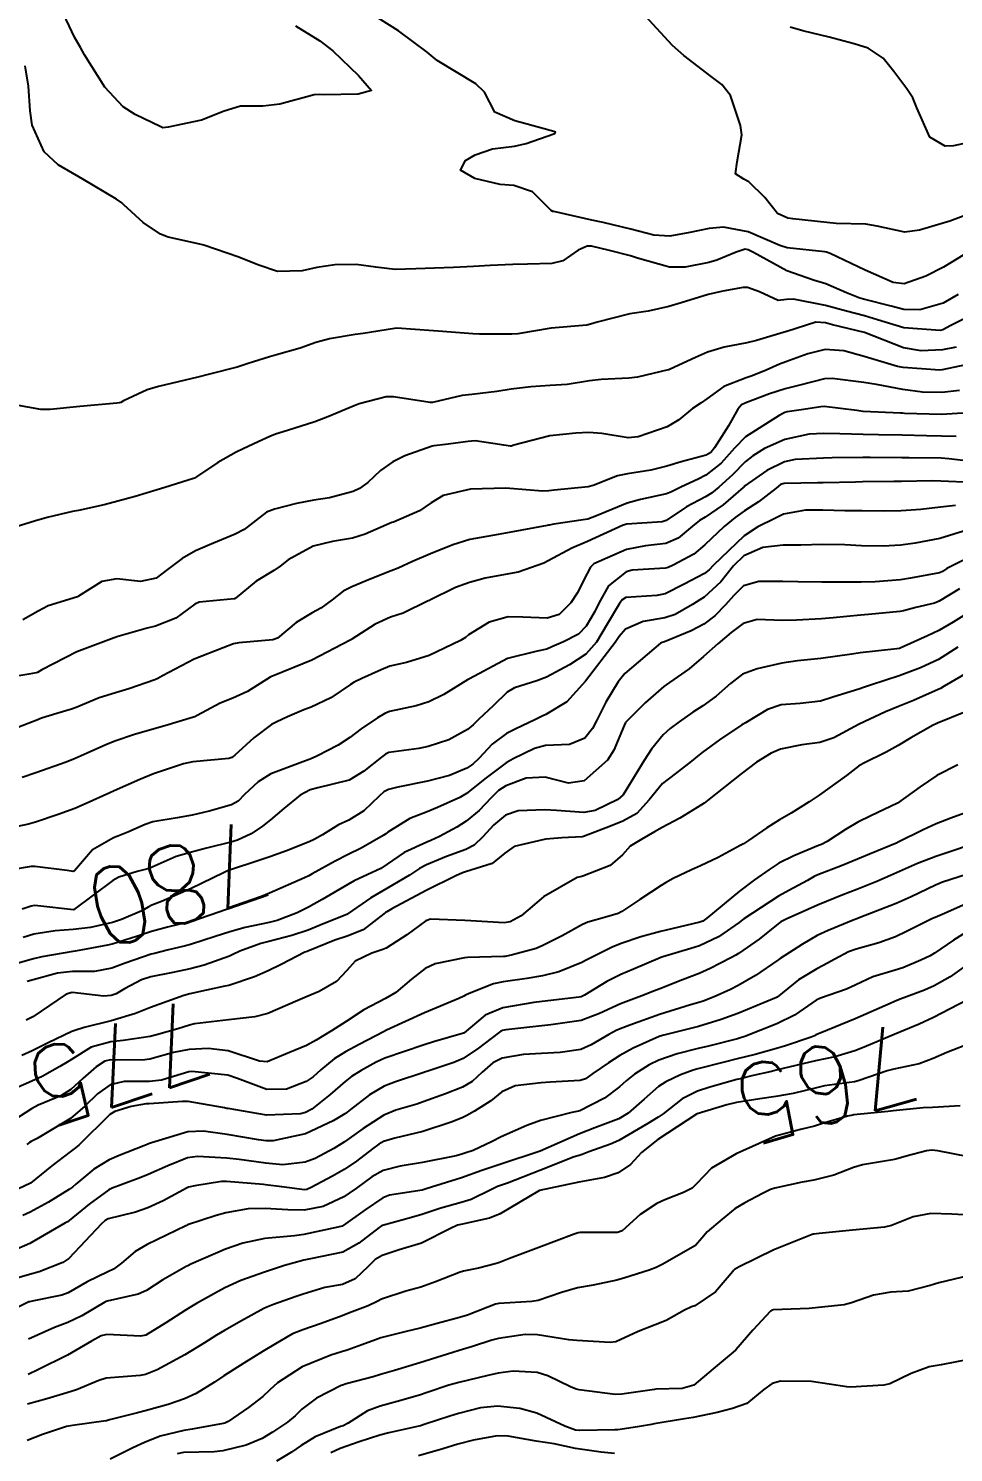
# Model space of a CAD drawing. Header units: metres. Extents: x 318500 to 325275, y 7408834 to 7428799.
# Drawn here: x 322029.2 to 322076.5, y 7422894.6 to 7422967.3 of the extents above; entities that cross this region are included whole.
import ezdxf
from ezdxf.enums import TextEntityAlignment as Align

# ---------------------------------------------------------------- set-up
doc = ezdxf.new("R2010")
doc.units = ezdxf.units.M
doc.header["$MEASUREMENT"] = 0
for name, color, linetype in [('Cotas', 45, 'Continuous'), ('Curvas de Nivel 1m', 11, 'Continuous'), ('Curvas de Nivel 5m', 15, 'Continuous'), ('Vias Primárias', 230, 'Continuous')]:
    doc.layers.add(name, color=color, linetype=linetype)
doc.styles.add('Style-STANDARD', font='STANDARD.shx')

msp = doc.modelspace()

# ---------------------------------------------------------------- linework, layer by layer
at = {"layer": 'Curvas de Nivel 1m', "flags": 128}
for points, elevation in [([(322042.889, 7422967.409), (322044.128, 7422966.642), (322044.797, 7422966.133), (322046.101, 7422964.883), (322046.759, 7422964.11), (322046.088, 7422963.927), (322044.334, 7422963.891), (322044.088, 7422963.913), (322043.829, 7422963.885), (322042.082, 7422963.414), (322041.217, 7422963.319), (322040.081, 7422963.307), (322039.235, 7422963.052), (322038.074, 7422962.606), (322036.38, 7422962.245), (322036.106, 7422962.213), (322036.07, 7422962.219), (322036.011, 7422962.251), (322034.693, 7422962.887), (322034.08, 7422963.279), (322033.15, 7422964.289), (322032.114, 7422965.927), (322031.903, 7422966.303), (322031.597, 7422966.839), (322030.893, 7422968.319)], 791), ([(322076.981, 7422955.705), (322076.361, 7422955.338), (322075.981, 7422955.105), (322075.071, 7422954.631), (322073.968, 7422954.243), (322073.41, 7422954.307), (322071.978, 7422954.949), (322070.179, 7422955.797), (322069.991, 7422955.868), (322069.907, 7422955.885), (322067.994, 7422956.08), (322067.614, 7422956.207), (322066.006, 7422956.9), (322064.736, 7422957.142), (322064.008, 7422957.074), (322063.022, 7422956.872), (322062.002, 7422956.678), (322061.184, 7422956.731), (322060.007, 7422957.044), (322058.593, 7422957.369), (322058.013, 7422957.493), (322056.068, 7422957.931), (322056.019, 7422957.942), (322055.933, 7422957.981), (322054.982, 7422958.949), (322054.033, 7422959.266), (322053.335, 7422959.323), (322052.036, 7422959.621), (322051.304, 7422960.047), (322051.559, 7422960.533), (322052.052, 7422960.822), (322052.948, 7422961.135), (322054.059, 7422961.275), (322054.662, 7422961.4), (322056.069, 7422961.894), (322056.13, 7422961.919), (322056.167, 7422961.979), (322056.07, 7422962.024), (322054.518, 7422962.447), (322054.075, 7422962.557), (322053.067, 7422963.013), (322052.537, 7422964.033), (322052.096, 7422964.46), (322051.103, 7422965.052), (322050.114, 7422965.645), (322049.601, 7422966.068), (322048.136, 7422967.163), (322046.623, 7422968.113)], 791), ([(322076.987, 7422957.705), (322076.29, 7422957.442), (322076.015, 7422957.355), (322074.751, 7422956.99), (322074.007, 7422956.887), (322072.589, 7422957.183), (322072.013, 7422957.291), (322070.486, 7422957.32), (322070.014, 7422957.368), (322068.276, 7422957.558), (322068.017, 7422957.596), (322067.499, 7422957.828), (322066.851, 7422958.66), (322066.036, 7422959.455), (322065.775, 7422959.591), (322065.349, 7422959.86), (322065.433, 7422960.475), (322065.679, 7422961.856), (322065.612, 7422962.322), (322065.099, 7422963.865), (322064.658, 7422964.425), (322064.109, 7422964.824), (322062.716, 7422965.894), (322062.128, 7422966.408), (322060.733, 7422967.921)], 792), ([(322078.069, 7422961.623), (322076.481, 7422961.296), (322076.063, 7422961.265), (322075.276, 7422961.728), (322074.606, 7422963.221), (322074.406, 7422963.737), (322074.105, 7422964.203), (322073.437, 7422965.074), (322072.901, 7422965.758), (322072.128, 7422966.28), (322071.42, 7422966.492), (322070.135, 7422966.83), (322068.794, 7422967.159), (322068.143, 7422967.35)], 793), ([(322077.952, 7422952.927), (322076.343, 7422952.113), (322075.942, 7422951.891), (322075.805, 7422951.858), (322073.943, 7422951.995), (322072.598, 7422952.411), (322071.948, 7422952.614), (322071.02, 7422952.853), (322069.953, 7422953.148), (322068.311, 7422953.462), (322067.956, 7422953.442), (322067.531, 7422953.402), (322066.572, 7422953.841), (322065.963, 7422954.066), (322065.751, 7422954.065), (322064.704, 7422953.869), (322063.958, 7422953.697), (322062.572, 7422953.276), (322061.952, 7422953.088), (322060.893, 7422952.859), (322059.948, 7422952.714), (322058.282, 7422952.293), (322057.942, 7422952.186), (322057.759, 7422952.145), (322055.94, 7422951.98), (322054.242, 7422951.699), (322053.935, 7422951.676), (322052.284, 7422951.686), (322051.935, 7422951.69), (322050.17, 7422951.825), (322049.937, 7422951.847), (322048.05, 7422951.977), (322047.938, 7422951.97), (322046.33, 7422951.718), (322045.933, 7422951.66), (322044.618, 7422951.444), (322043.927, 7422951.252), (322043.113, 7422950.961), (322041.917, 7422950.624), (322041.56, 7422950.529), (322040.47, 7422950.184), (322040.055, 7422950.041), (322039.907, 7422949.997), (322038.483, 7422949.63), (322037.899, 7422949.491), (322036.883, 7422949.248), (322035.891, 7422949.01), (322035.302, 7422948.842), (322034.106, 7422948.268), (322033.955, 7422948.194), (322033.879, 7422948.17), (322033.756, 7422948.15), (322031.875, 7422947.986), (322030.354, 7422947.841), (322029.873, 7422947.84), (322028.067, 7422948.158)], 789), ([(322076.621, 7422951.018), (322075.927, 7422950.879), (322074.831, 7422950.827), (322073.929, 7422950.98), (322071.94, 7422951.77), (322070.31, 7422952.161), (322069.945, 7422952.257), (322069.463, 7422952.286), (322067.976, 7422951.82), (322067.952, 7422951.808), (322066.421, 7422951.354), (322065.931, 7422951.229), (322064.775, 7422951.02), (322063.923, 7422950.753), (322063.317, 7422950.488), (322062.02, 7422949.899), (322061.944, 7422949.865), (322061.909, 7422949.855), (322060.34, 7422949.486), (322059.902, 7422949.426), (322058.494, 7422949.358), (322057.9, 7422949.297), (322056.752, 7422949.117), (322055.896, 7422949.053), (322054.895, 7422948.995), (322053.893, 7422948.873), (322053.161, 7422948.75), (322051.888, 7422948.598), (322051.387, 7422948.546), (322049.882, 7422948.198), (322049.753, 7422948.191), (322047.886, 7422948.487), (322047.507, 7422948.474), (322046.141, 7422948.116), (322045.879, 7422948.027), (322044.541, 7422947.465), (322043.871, 7422947.21), (322042.466, 7422946.761), (322041.864, 7422946.57), (322041.578, 7422946.458), (322040.975, 7422946.179), (322040.217, 7422945.824), (322039.852, 7422945.663), (322038.919, 7422945.128), (322037.833, 7422944.397), (322037.718, 7422944.335), (322037.402, 7422944.226), (322036.212, 7422943.856), (322035.822, 7422943.73), (322034.692, 7422943.387), (322033.813, 7422943.153), (322033.119, 7422942.972), (322031.806, 7422942.685), (322031.488, 7422942.621), (322030.196, 7422942.324), (322029.799, 7422942.208), (322029.612, 7422942.145), (322027.792, 7422941.584)], 788), ([(322077.431, 7422950.184), (322075.912, 7422949.851), (322075.792, 7422949.841), (322073.913, 7422949.973), (322073.629, 7422950.029), (322071.922, 7422950.541), (322070.885, 7422950.826), (322069.926, 7422950.9), (322069.054, 7422950.678), (322067.917, 7422950.265), (322067.599, 7422950.14), (322066.919, 7422949.835), (322066.205, 7422949.546), (322065.904, 7422949.451), (322064.764, 7422949), (322063.887, 7422948.373), (322063.601, 7422948.166), (322063.159, 7422947.887), (322062.464, 7422947.304), (322061.871, 7422946.955), (322060.375, 7422946.432), (322059.865, 7422946.392), (322058.532, 7422946.615), (322057.867, 7422946.654), (322057.202, 7422946.632), (322055.865, 7422946.49), (322054.036, 7422946.007), (322053.899, 7422945.97), (322053.859, 7422945.967), (322053.525, 7422946.015), (322052.052, 7422946.228), (322051.862, 7422946.218), (322051.706, 7422946.197), (322050.541, 7422946.053), (322049.943, 7422945.975), (322049.858, 7422945.959), (322048.458, 7422945.473), (322047.846, 7422945.159), (322047.225, 7422944.714), (322046.568, 7422944.109), (322046.146, 7422943.794), (322045.823, 7422943.65), (322044.618, 7422943.328), (322043.816, 7422943.201), (322042.926, 7422943.04), (322041.809, 7422942.753), (322041.393, 7422942.587), (322040.879, 7422942.179), (322040.266, 7422941.714), (322039.793, 7422941.469), (322038.499, 7422940.922), (322037.784, 7422940.618), (322037.103, 7422940.23), (322036.343, 7422939.67), (322035.765, 7422939.225), (322034.971, 7422939.048), (322033.764, 7422939.185), (322032.988, 7422939.055), (322031.801, 7422938.299), (322031.77, 7422938.28), (322031.75, 7422938.275), (322030.245, 7422937.82), (322029.738, 7422937.547), (322028.965, 7422937.104)], 787), ([(322076.793, 7422948.81), (322075.895, 7422948.7), (322074.904, 7422948.72), (322073.897, 7422948.847), (322072.559, 7422949.101), (322071.902, 7422949.204), (322070.284, 7422949.414), (322069.904, 7422949.394), (322068.632, 7422949.08), (322067.896, 7422948.888), (322067.092, 7422948.632), (322065.885, 7422948.174), (322065.667, 7422948.069), (322065.472, 7422947.856), (322065.002, 7422946.994), (322064.281, 7422945.874), (322064.087, 7422945.646), (322063.854, 7422945.507), (322062.579, 7422945.163), (322061.846, 7422944.941), (322061.021, 7422944.733), (322059.839, 7422944.552), (322059.321, 7422944.455), (322058.076, 7422943.956), (322057.829, 7422943.893), (322056.09, 7422943.713), (322055.826, 7422943.68), (322055.5, 7422943.66), (322053.827, 7422943.8), (322053.628, 7422943.814), (322051.826, 7422943.771), (322050.422, 7422943.453), (322049.815, 7422943.071), (322049.223, 7422942.654), (322047.882, 7422942.089), (322047.8, 7422942.059), (322046.432, 7422941.465), (322045.792, 7422941.265), (322044.768, 7422941.103), (322043.787, 7422940.855), (322042.513, 7422940.159), (322042.104, 7422939.836), (322041.772, 7422939.612), (322040.872, 7422939.07), (322039.794, 7422938.19), (322039.768, 7422938.172), (322039.75, 7422938.168), (322037.968, 7422937.995), (322037.745, 7422937.892), (322036.778, 7422937.191), (322035.728, 7422936.769), (322035.306, 7422936.675), (322033.877, 7422936.268), (322033.763, 7422936.226), (322033.719, 7422936.212), (322033.629, 7422936.181), (322031.712, 7422935.466), (322029.92, 7422934.544), (322029.701, 7422934.416), (322029.636, 7422934.395), (322029.271, 7422934.334), (322027.941, 7422934.103)], 786), ([(322076.615, 7422946.456), (322075.868, 7422946.479), (322075.109, 7422946.486), (322073.868, 7422946.515), (322072.652, 7422946.542), (322071.868, 7422946.557), (322070.675, 7422946.595), (322069.868, 7422946.611), (322069.106, 7422946.569), (322067.865, 7422946.31), (322066.83, 7422945.835), (322066.229, 7422945.47), (322065.85, 7422945.157), (322065.194, 7422944.505), (322064.505, 7422943.87), (322064.133, 7422943.568), (322063.822, 7422943.372), (322062.846, 7422942.859), (322061.804, 7422942.174), (322061.602, 7422942.104), (322059.801, 7422941.989), (322059.611, 7422941.933), (322057.791, 7422941.095), (322056.993, 7422940.762), (322055.781, 7422940.109), (322055.562, 7422939.983), (322054.251, 7422939.524), (322053.772, 7422939.455), (322052.567, 7422939.229), (322051.765, 7422939.01), (322051.06, 7422938.748), (322049.751, 7422938.107), (322049.717, 7422938.094), (322049.653, 7422938.061), (322048.373, 7422937.448), (322047.737, 7422937.235), (322046.946, 7422936.883), (322045.763, 7422936.11), (322045.734, 7422936.095), (322045.666, 7422936.058), (322043.709, 7422935.047), (322041.797, 7422934.264), (322041.701, 7422934.231), (322041.657, 7422934.214), (322041.583, 7422934.171), (322040.427, 7422933.445), (322039.684, 7422933.096), (322039.036, 7422932.843), (322037.867, 7422932.217), (322037.74, 7422932.148), (322037.669, 7422932.125), (322036.217, 7422931.686), (322035.659, 7422931.529), (322034.667, 7422931.248), (322033.65, 7422930.904), (322033.201, 7422930.722), (322032.24, 7422930.291), (322031.637, 7422930.028), (322031.17, 7422929.841), (322029.63, 7422929.29), (322028.916, 7422929.048)], 784), ([(322077.852, 7422945.13), (322076.245, 7422945.324), (322075.855, 7422945.356), (322074.224, 7422945.367), (322073.854, 7422945.369), (322072.236, 7422945.382), (322071.854, 7422945.384), (322070.282, 7422945.366), (322069.853, 7422945.352), (322068.392, 7422945.275), (322067.85, 7422945.164), (322066.957, 7422944.72), (322065.831, 7422943.93), (322065.788, 7422943.893), (322065.745, 7422943.851), (322064.717, 7422942.966), (322063.807, 7422942.342), (322063.521, 7422942.167), (322063.153, 7422941.886), (322062.416, 7422941.272), (322061.791, 7422940.999), (322060.753, 7422940.878), (322059.788, 7422940.695), (322058.119, 7422939.955), (322057.945, 7422939.79), (322057.773, 7422939.47), (322057.259, 7422938.464), (322056.949, 7422937.968), (322056.339, 7422937.376), (322055.738, 7422937.177), (322054.497, 7422937.24), (322053.739, 7422937.252), (322052.77, 7422936.989), (322051.724, 7422936.337), (322051.56, 7422936.205), (322051.307, 7422936.044), (322049.712, 7422935.272), (322048.559, 7422934.928), (322047.706, 7422934.731), (322047.253, 7422934.546), (322046.274, 7422934.104), (322045.886, 7422933.919), (322045.695, 7422933.801), (322044.684, 7422933.126), (322043.678, 7422932.651), (322043.313, 7422932.508), (322042.475, 7422932.158), (322041.931, 7422931.901), (322041.664, 7422931.75), (322040.754, 7422931.078), (322039.782, 7422930.189), (322039.706, 7422930.123), (322039.639, 7422930.08), (322039.474, 7422930.028), (322037.636, 7422929.85), (322037.156, 7422929.748), (322035.63, 7422929.234), (322034.928, 7422928.956), (322033.621, 7422928.371), (322033.408, 7422928.273), (322032.184, 7422927.719), (322031.608, 7422927.472), (322030.757, 7422927.159), (322029.597, 7422926.773), (322029.252, 7422926.677), (322027.7, 7422926.349)], 783), ([(322077.417, 7422944.116), (322075.837, 7422944.183), (322075.375, 7422944.187), (322073.836, 7422944.159), (322073.43, 7422944.152), (322071.835, 7422944.134), (322071.484, 7422944.127), (322069.834, 7422944.095), (322069.546, 7422944.092), (322067.834, 7422944.058), (322067.655, 7422944), (322067.428, 7422943.826), (322066.531, 7422943.128), (322065.812, 7422942.654), (322065.34, 7422942.324), (322064.78, 7422941.865), (322063.79, 7422940.92), (322063.218, 7422940.453), (322062.166, 7422939.896), (322061.906, 7422939.771), (322061.778, 7422939.734), (322060.07, 7422939.631), (322059.774, 7422939.557), (322058.869, 7422938.838), (322058.369, 7422937.951), (322058.171, 7422937.526), (322057.732, 7422936.781), (322057.33, 7422936.36), (322056.566, 7422935.972), (322055.98, 7422935.715), (322055.716, 7422935.606), (322055.222, 7422935.494), (322053.711, 7422935.129), (322051.76, 7422934.089), (322051.7, 7422934.053), (322051.664, 7422934.031), (322050.452, 7422933.285), (322049.683, 7422932.907), (322049.038, 7422932.712), (322047.675, 7422932.422), (322047.438, 7422932.328), (322047.07, 7422932.096), (322046.237, 7422931.529), (322045.655, 7422931.098), (322045.057, 7422930.711), (322043.98, 7422930.135), (322043.638, 7422929.986), (322043.391, 7422929.897), (322041.631, 7422929.233), (322040.968, 7422928.835), (322040.284, 7422928.183), (322039.951, 7422927.851), (322039.612, 7422927.659), (322038.481, 7422927.333), (322037.604, 7422927.131), (322036.833, 7422927.001), (322035.598, 7422926.785), (322035.198, 7422926.652), (322034.322, 7422926.263), (322033.803, 7422926.052), (322033.586, 7422925.973), (322032.508, 7422925.354), (322031.596, 7422924.299), (322031.56, 7422924.269), (322031.524, 7422924.265), (322031.221, 7422924.305), (322029.563, 7422924.519), (322029.38, 7422924.515), (322028.372, 7422924.342)], 782), ([(322076.585, 7422942.942), (322075.817, 7422942.841), (322074.818, 7422942.727), (322073.814, 7422942.665), (322072.924, 7422942.643), (322071.813, 7422942.655), (322070.928, 7422942.668), (322069.813, 7422942.698), (322068.925, 7422942.697), (322067.81, 7422942.496), (322067.355, 7422942.279), (322066.493, 7422941.84), (322065.795, 7422941.391), (322064.21, 7422939.874), (322064.007, 7422939.646), (322063.774, 7422939.462), (322062.738, 7422938.917), (322061.758, 7422938.434), (322061.33, 7422938.333), (322059.755, 7422938.236), (322059.564, 7422938.122), (322059.433, 7422937.935), (322058.804, 7422936.873), (322058.252, 7422935.952), (322057.714, 7422935.346), (322056.873, 7422934.803), (322055.702, 7422934.182), (322055.207, 7422933.987), (322054.063, 7422933.636), (322053.691, 7422933.405), (322052.982, 7422932.716), (322052.253, 7422932.024), (322051.949, 7422931.744), (322051.662, 7422931.501), (322050.715, 7422930.983), (322049.649, 7422930.629), (322049.18, 7422930.534), (322047.643, 7422930.323), (322047.484, 7422930.25), (322047.281, 7422930.094), (322046.365, 7422929.37), (322045.628, 7422928.925), (322044.024, 7422928.534), (322043.623, 7422928.418), (322043.124, 7422928.147), (322042.291, 7422927.478), (322041.601, 7422926.895), (322041.204, 7422926.566), (322040.624, 7422926.18), (322039.92, 7422925.851), (322039.583, 7422925.747), (322038.339, 7422925.448), (322037.575, 7422925.25), (322036.787, 7422925.017), (322035.563, 7422924.47), (322035.407, 7422924.407), (322034.793, 7422924.258), (322033.856, 7422923.968), (322033.555, 7422923.806), (322031.54, 7422922.3), (322029.722, 7422922.507), (322029.542, 7422922.517), (322029.383, 7422922.49), (322028.928, 7422922.336)], 781), ([(322077.788, 7422940.538), (322076.144, 7422939.715), (322075.927, 7422939.568), (322075.777, 7422939.504), (322074.289, 7422939.219), (322073.771, 7422939.145), (322072.485, 7422939.044), (322071.769, 7422939.026), (322070.537, 7422939.02), (322069.768, 7422939.018), (322068.538, 7422939.042), (322067.768, 7422939.05), (322066.548, 7422939.058), (322065.765, 7422938.827), (322065.266, 7422938.348), (322064.845, 7422937.864), (322064.301, 7422937.312), (322063.735, 7422936.884), (322063.082, 7422936.534), (322061.721, 7422935.982), (322061.661, 7422935.961), (322061.529, 7422935.903), (322059.704, 7422934.364), (322059.365, 7422933.935), (322058.735, 7422932.893), (322058.26, 7422931.951), (322058.058, 7422931.56), (322057.657, 7422931.064), (322056.878, 7422930.741), (322055.651, 7422930.681), (322055.095, 7422930.542), (322053.992, 7422930.005), (322053.638, 7422929.795), (322052.611, 7422929.039), (322051.622, 7422928.242), (322051.282, 7422928.035), (322050.139, 7422927.525), (322049.609, 7422927.308), (322048.722, 7422926.955), (322047.593, 7422926.264), (322047.496, 7422926.186), (322047.358, 7422926.092), (322046.229, 7422925.454), (322045.575, 7422925.12), (322044.905, 7422924.785), (322043.731, 7422924.137), (322043.559, 7422924.042), (322043.347, 7422923.932), (322041.55, 7422923.145), (322040.856, 7422922.868), (322039.542, 7422922.388), (322039.025, 7422922.198), (322037.928, 7422921.82), (322037.532, 7422921.708), (322036.343, 7422921.423), (322035.524, 7422921.196), (322034.815, 7422920.962), (322033.514, 7422920.554), (322033.29, 7422920.497), (322032.197, 7422920.29), (322031.624, 7422920.183), (322031.508, 7422920.168), (322029.924, 7422919.904), (322029.502, 7422919.805), (322028.369, 7422919.469)], 779), ([(322076.786, 7422938.683), (322075.755, 7422938.045), (322075.52, 7422937.955), (322074.556, 7422937.732), (322073.924, 7422937.562), (322073.747, 7422937.528), (322072.14, 7422937.369), (322071.743, 7422937.334), (322070.337, 7422937.195), (322069.74, 7422937.148), (322068.464, 7422937.088), (322067.739, 7422937.072), (322066.462, 7422937.116), (322065.736, 7422936.92), (322065.13, 7422936.458), (322064.449, 7422935.869), (322063.713, 7422935.223), (322062.989, 7422934.605), (322061.974, 7422933.897), (322061.81, 7422933.787), (322061.697, 7422933.703), (322060.739, 7422932.859), (322059.795, 7422931.928), (322059.74, 7422931.857), (322059.667, 7422931.7), (322059.143, 7422930.442), (322058.822, 7422929.942), (322057.629, 7422928.88), (322056.823, 7422928.773), (322055.631, 7422929.068), (322054.656, 7422929.02), (322053.626, 7422928.625), (322053.254, 7422928.383), (322052.869, 7422928.018), (322052.256, 7422927.378), (322051.602, 7422926.817), (322051.115, 7422926.519), (322050.236, 7422926.05), (322049.797, 7422925.846), (322049.585, 7422925.76), (322048.433, 7422925.221), (322047.568, 7422924.632), (322047.243, 7422924.415), (322046.581, 7422924.1), (322045.883, 7422923.781), (322045.555, 7422923.601), (322044.252, 7422922.834), (322043.543, 7422922.439), (322042.964, 7422922.149), (322041.946, 7422921.751), (322041.532, 7422921.646), (322040.306, 7422921.405), (322039.525, 7422921.178), (322038.788, 7422920.934), (322037.515, 7422920.534), (322037.271, 7422920.466), (322036.337, 7422920.238), (322035.678, 7422920.076), (322035.507, 7422920.032), (322034.183, 7422919.579), (322033.496, 7422919.32), (322032.617, 7422919.159), (322031.493, 7422919.158), (322030.734, 7422919.068), (322029.486, 7422918.73), (322029.182, 7422918.635)], 778), ([(322077.615, 7422937.692), (322076.462, 7422936.986), (322075.733, 7422936.56), (322075.163, 7422936.291), (322073.948, 7422935.738), (322073.79, 7422935.668), (322073.719, 7422935.642), (322073.589, 7422935.612), (322071.716, 7422935.413), (322071.296, 7422935.356), (322069.713, 7422935.124), (322068.513, 7422935.011), (322067.711, 7422934.889), (322066.464, 7422934.595), (322065.705, 7422934.324), (322065.104, 7422933.859), (322064.357, 7422933.203), (322063.683, 7422932.719), (322063.18, 7422932.382), (322062.471, 7422931.892), (322062.015, 7422931.546), (322061.66, 7422931.228), (322061.06, 7422930.498), (322060.688, 7422929.914), (322059.622, 7422928.17), (322059.344, 7422927.934), (322058.189, 7422927.374), (322057.61, 7422927.26), (322056.21, 7422927.373), (322055.611, 7422927.409), (322054.253, 7422927.358), (322053.607, 7422927.14), (322052.994, 7422926.621), (322052.451, 7422926.021), (322052.012, 7422925.597), (322051.58, 7422925.386), (322050.599, 7422925.02), (322049.568, 7422924.6), (322049.213, 7422924.417), (322048.701, 7422924.073), (322047.553, 7422923.382), (322046.727, 7422922.919), (322045.58, 7422922.11), (322045.556, 7422922.094), (322045.54, 7422922.085), (322044.144, 7422921.517), (322043.527, 7422921.27), (322042.691, 7422920.984), (322041.518, 7422920.687), (322041.111, 7422920.579), (322040.045, 7422920.185), (322039.68, 7422920.015), (322039.506, 7422919.939), (322038.226, 7422919.482), (322037.496, 7422919.29), (322036.619, 7422919.107), (322035.489, 7422918.876), (322035.021, 7422918.72), (322034.153, 7422918.263), (322033.724, 7422918.021), (322033.477, 7422917.93), (322033.093, 7422917.892), (322031.478, 7422918.088), (322031.174, 7422918.002), (322029.465, 7422916.84), (322029.12, 7422916.676)], 777), ([(322076.704, 7422935.705), (322075.714, 7422935.073), (322074.795, 7422934.644), (322073.705, 7422934.244), (322072.238, 7422933.762), (322071.844, 7422933.622), (322071.697, 7422933.574), (322070.331, 7422933.15), (322069.687, 7422932.952), (322068.662, 7422932.833), (322067.684, 7422932.762), (322066.991, 7422932.52), (322065.856, 7422931.847), (322065.741, 7422931.777), (322065.668, 7422931.736), (322064.542, 7422930.982), (322063.647, 7422930.327), (322063.398, 7422930.129), (322063.113, 7422929.885), (322062.279, 7422929.248), (322061.628, 7422928.74), (322060.935, 7422927.91), (322060.318, 7422927.211), (322059.603, 7422926.822), (322058.963, 7422926.577), (322057.591, 7422926.039), (322057.517, 7422926.026), (322056.488, 7422925.967), (322055.667, 7422925.901), (322055.589, 7422925.89), (322054.05, 7422925.536), (322053.578, 7422925.184), (322052.927, 7422924.659), (322051.563, 7422924.234), (322051.407, 7422924.188), (322051.065, 7422924.037), (322049.552, 7422923.285), (322047.802, 7422922.346), (322047.541, 7422922.196), (322047.473, 7422922.158), (322047.39, 7422922.092), (322046.344, 7422921.286), (322045.523, 7422920.954), (322044.894, 7422920.745), (322043.511, 7422920.195), (322043.472, 7422920.179), (322043.361, 7422920.142), (322042.153, 7422919.507), (322041.495, 7422919.185), (322040.787, 7422918.881), (322039.484, 7422918.445), (322039.279, 7422918.397), (322038.338, 7422918.207), (322037.478, 7422918.008), (322037.179, 7422917.926), (322035.471, 7422917.318), (322034.709, 7422917.016), (322033.464, 7422916.634), (322032.093, 7422916.291), (322031.606, 7422916.15), (322031.457, 7422916.091), (322030.258, 7422915.508), (322029.442, 7422915.11), (322028.907, 7422914.866)], 776), ([(322077.016, 7422932.364), (322075.671, 7422931.82), (322075.601, 7422931.791), (322075.449, 7422931.722), (322074.313, 7422931.081), (322073.654, 7422930.691), (322073.044, 7422930.354), (322071.873, 7422929.767), (322071.639, 7422929.632), (322071.015, 7422929.16), (322069.624, 7422928.153), (322069.415, 7422928.009), (322069.108, 7422927.805), (322068.19, 7422927.236), (322067.606, 7422926.9), (322066.944, 7422926.486), (322066.022, 7422925.844), (322065.759, 7422925.676), (322065.586, 7422925.578), (322064.465, 7422924.978), (322063.57, 7422924.543), (322063.108, 7422924.343), (322062.17, 7422923.894), (322061.782, 7422923.674), (322061.556, 7422923.539), (322060.459, 7422922.826), (322059.543, 7422922.214), (322059.357, 7422922.117), (322058.775, 7422921.938), (322057.814, 7422921.669), (322057.534, 7422921.551), (322056.509, 7422920.981), (322055.517, 7422920.472), (322055.166, 7422920.335), (322053.963, 7422920.003), (322053.598, 7422919.919), (322053.509, 7422919.912), (322051.668, 7422919.868), (322051.507, 7422919.855), (322050.018, 7422919.537), (322049.499, 7422919.305), (322048.804, 7422918.757), (322047.999, 7422918.082), (322047.477, 7422917.768), (322046.376, 7422917.196), (322045.465, 7422916.603), (322044.721, 7422916.121), (322043.943, 7422915.642), (322043.449, 7422915.376), (322042.576, 7422915.02), (322041.436, 7422914.541), (322041.039, 7422914.571), (322039.444, 7422915.11), (322038.422, 7422915.228), (322037.444, 7422915.172), (322036.652, 7422915.021), (322035.436, 7422914.677), (322035.059, 7422914.63), (322033.436, 7422914.642), (322033.138, 7422914.571), (322032.706, 7422914.281), (322032.025, 7422913.687), (322031.413, 7422913.139), (322030.902, 7422912.813), (322029.739, 7422912.325), (322029.398, 7422912.153), (322028.299, 7422911.433)], 774), ([(322076.7, 7422929.704), (322075.634, 7422929.152), (322074.778, 7422928.579), (322073.62, 7422927.74), (322072.265, 7422927.106), (322071.605, 7422926.767), (322070.978, 7422926.401), (322070.041, 7422925.793), (322069.746, 7422925.64), (322069.587, 7422925.579), (322068.329, 7422925.062), (322067.573, 7422924.674), (322067.047, 7422924.349), (322066.328, 7422923.838), (322065.554, 7422923.248), (322063.885, 7422921.875), (322063.689, 7422921.726), (322063.537, 7422921.665), (322062.093, 7422921.33), (322061.529, 7422921.191), (322060.525, 7422920.915), (322059.52, 7422920.579), (322059.056, 7422920.396), (322058.138, 7422919.944), (322057.727, 7422919.728), (322057.505, 7422919.614), (322056.328, 7422919.137), (322055.494, 7422918.937), (322054.689, 7422918.795), (322053.489, 7422918.621), (322052.986, 7422918.517), (322051.743, 7422918.027), (322051.566, 7422917.942), (322051.479, 7422917.9), (322051.222, 7422917.778), (322049.47, 7422917.045), (322047.527, 7422916.155), (322047.46, 7422916.122), (322047.44, 7422916.111), (322047.406, 7422916.091), (322046.131, 7422915.422), (322045.444, 7422915.058), (322044.858, 7422914.699), (322044.168, 7422914.129), (322043.779, 7422913.781), (322043.421, 7422913.543), (322042.419, 7422913.151), (322041.414, 7422913.134), (322039.918, 7422913.689), (322039.425, 7422913.859), (322037.586, 7422914.059), (322037.427, 7422914.038), (322036.047, 7422913.615), (322035.419, 7422913.542), (322034.138, 7422913.544), (322033.417, 7422913.37), (322032.771, 7422912.918), (322032.131, 7422912.289), (322031.394, 7422911.657), (322029.697, 7422910.639), (322029.381, 7422910.476), (322029.292, 7422910.42), (322029.169, 7422910.332)], 773), ([(322077.616, 7422927.445), (322076.342, 7422926.976), (322075.604, 7422926.683), (322074.942, 7422926.385), (322073.624, 7422925.74), (322073.602, 7422925.728), (322072.193, 7422925.148), (322071.577, 7422924.883), (322070.796, 7422924.558), (322069.564, 7422924.084), (322069.368, 7422923.997), (322069.033, 7422923.805), (322068.08, 7422923.289), (322067.552, 7422922.99), (322065.784, 7422921.846), (322065.64, 7422921.747), (322065.537, 7422921.662), (322064.477, 7422920.915), (322063.519, 7422920.461), (322063.072, 7422920.321), (322061.633, 7422919.898), (322061.544, 7422919.865), (322061.509, 7422919.855), (322060.147, 7422919.273), (322059.496, 7422918.998), (322058.784, 7422918.644), (322057.646, 7422917.948), (322057.54, 7422917.889), (322057.479, 7422917.865), (322057.377, 7422917.849), (322055.476, 7422917.621), (322055.057, 7422917.567), (322053.473, 7422917.295), (322052.563, 7422916.925), (322051.492, 7422916.03), (322051.476, 7422916.014), (322051.46, 7422916.005), (322049.935, 7422915.571), (322049.45, 7422915.416), (322048.445, 7422915.075), (322047.439, 7422914.723), (322047.004, 7422914.527), (322046.24, 7422914.102), (322045.74, 7422913.792), (322045.421, 7422913.542), (322044.652, 7422912.88), (322043.72, 7422912.135), (322043.398, 7422911.952), (322043.14, 7422911.886), (322041.396, 7422911.814), (322039.436, 7422912.154), (322039.4, 7422912.165), (322039.375, 7422912.166), (322039.261, 7422912.192), (322037.404, 7422912.513), (322037.115, 7422912.514), (322035.402, 7422912.401), (322035.26, 7422912.393), (322034.495, 7422912.259), (322033.648, 7422912.017), (322033.396, 7422911.851), (322031.826, 7422910.293), (322031.578, 7422910.096), (322031.375, 7422909.951), (322030.435, 7422909.243), (322029.35, 7422908.35), (322029.319, 7422908.33), (322027.971, 7422907.714)], 772), ([(322077.551, 7422925.691), (322076.102, 7422925.192), (322075.579, 7422925.017), (322074.645, 7422924.659), (322073.567, 7422924.183), (322073.264, 7422924.045), (322072.566, 7422923.755), (322071.556, 7422923.342), (322070.831, 7422923.059), (322069.547, 7422922.542), (322069.038, 7422922.313), (322067.938, 7422921.816), (322067.673, 7422921.683), (322067.536, 7422921.585), (322066.56, 7422920.798), (322065.513, 7422920.077), (322065.371, 7422919.993), (322065.106, 7422919.854), (322064.058, 7422919.308), (322063.498, 7422919.056), (322062.649, 7422918.726), (322061.486, 7422918.272), (322061.221, 7422918.167), (322060.561, 7422917.914), (322059.476, 7422917.496), (322058.407, 7422917.005), (322057.467, 7422916.654), (322055.922, 7422916.431), (322055.464, 7422916.387), (322053.628, 7422916.174), (322053.461, 7422916.148), (322053.365, 7422916.107), (322053.229, 7422916.012), (322052.222, 7422915.249), (322051.44, 7422914.721), (322050.971, 7422914.503), (322049.589, 7422914.058), (322049.473, 7422914.016), (322049.429, 7422914.003), (322047.981, 7422913.522), (322047.418, 7422913.301), (322046.655, 7422912.854), (322045.697, 7422912.107), (322045.529, 7422911.978), (322045.398, 7422911.889), (322044.813, 7422911.538), (322043.387, 7422910.874), (322041.734, 7422910.515), (322041.383, 7422910.51), (322040.996, 7422910.562), (322039.386, 7422910.839), (322038.188, 7422911.008), (322037.388, 7422910.975), (322035.536, 7422910.402), (322035.381, 7422910.355), (322035.303, 7422910.329), (322035.137, 7422910.252), (322033.88, 7422909.757), (322033.369, 7422909.54), (322032.579, 7422909.064), (322031.665, 7422908.295), (322031.494, 7422908.152), (322031.346, 7422908.042), (322030.272, 7422907.379), (322029.328, 7422906.878), (322028.955, 7422906.704)], 771), ([(322077.551, 7422922.798), (322075.899, 7422922.07), (322075.542, 7422921.912), (322075.409, 7422921.854), (322075.139, 7422921.724), (322074.079, 7422921.188), (322073.528, 7422920.926), (322072.666, 7422920.609), (322071.518, 7422920.299), (322071.13, 7422920.162), (322070.423, 7422919.786), (322069.832, 7422919.468), (322069.502, 7422919.296), (322068.578, 7422918.725), (322067.48, 7422917.839), (322067.448, 7422917.82), (322065.472, 7422917.016), (322064.626, 7422916.7), (322063.465, 7422916.342), (322061.686, 7422915.897), (322061.504, 7422915.854), (322061.459, 7422915.841), (322060.13, 7422915.24), (322059.444, 7422914.86), (322058.875, 7422914.499), (322058.066, 7422913.944), (322057.693, 7422913.681), (322057.425, 7422913.585), (322055.894, 7422913.502), (322055.422, 7422913.474), (322054.098, 7422913.322), (322053.415, 7422913.005), (322052.862, 7422912.562), (322052.023, 7422912.024), (322051.627, 7422911.799), (322051.397, 7422911.689), (322050.826, 7422911.47), (322049.389, 7422910.988), (322047.959, 7422910.654), (322047.384, 7422910.482), (322047.134, 7422910.341), (322046.815, 7422910.096), (322045.994, 7422909.48), (322045.364, 7422909.054), (322044.764, 7422908.714), (322043.68, 7422908.135), (322043.457, 7422908.03), (322043.348, 7422908.016), (322042.176, 7422908.158), (322041.352, 7422908.271), (322041.24, 7422908.282), (322039.354, 7422908.438), (322039.111, 7422908.436), (322037.748, 7422908.214), (322037.424, 7422908.144), (322037.348, 7422908.117), (322036.119, 7422907.457), (322035.333, 7422907.087), (322034.711, 7422906.875), (322033.324, 7422906.525), (322033.155, 7422906.44), (322032.98, 7422906.275), (322031.302, 7422904.511), (322031.009, 7422904.304), (322029.787, 7422903.828), (322029.29, 7422903.686), (322028.245, 7422903.381)], 769), ([(322077.536, 7422921.408), (322076.478, 7422920.753), (322075.515, 7422920.082), (322075.29, 7422919.946), (322074.814, 7422919.727), (322073.895, 7422919.345), (322073.502, 7422919.218), (322072.371, 7422918.882), (322071.491, 7422918.471), (322071.019, 7422918.245), (322069.695, 7422917.797), (322069.479, 7422917.684), (322068.362, 7422916.92), (322067.467, 7422916.477), (322065.831, 7422915.844), (322065.555, 7422915.752), (322065.458, 7422915.725), (322063.974, 7422915.343), (322063.45, 7422915.218), (322062.377, 7422914.955), (322061.441, 7422914.634), (322060.949, 7422914.396), (322060.188, 7422913.919), (322059.768, 7422913.582), (322059.42, 7422913.27), (322058.655, 7422912.693), (322057.401, 7422912.043), (322057.33, 7422912.022), (322056.995, 7422911.956), (322055.396, 7422911.548), (322054.698, 7422911.295), (322053.387, 7422910.723), (322052.918, 7422910.482), (322051.952, 7422910.024), (322051.53, 7422909.876), (322051.377, 7422909.828), (322051.085, 7422909.744), (322049.37, 7422909.405), (322048.219, 7422909.226), (322047.364, 7422908.999), (322046.785, 7422908.669), (322045.995, 7422908.104), (322045.619, 7422907.834), (322045.343, 7422907.649), (322044.301, 7422907.16), (322043.333, 7422906.979), (322042.491, 7422906.995), (322041.333, 7422907.063), (322040.467, 7422907.045), (322039.33, 7422906.841), (322038.826, 7422906.699), (322037.374, 7422906.219), (322037.32, 7422906.199), (322037.275, 7422906.176), (322035.31, 7422905.214), (322034.695, 7422904.867), (322034, 7422904.263), (322033.596, 7422903.967), (322033.293, 7422903.832), (322032.249, 7422903.322), (322031.277, 7422902.764), (322030.945, 7422902.635), (322029.426, 7422902.328), (322029.297, 7422902.302), (322029.269, 7422902.291), (322027.956, 7422901.647)], 768), ([(322077.463, 7422919.691), (322076.316, 7422918.889), (322075.49, 7422918.417), (322075.006, 7422918.206), (322073.766, 7422917.737), (322073.562, 7422917.656), (322073.479, 7422917.623), (322073.259, 7422917.525), (322071.47, 7422916.742), (322069.67, 7422916.005), (322069.461, 7422915.914), (322069.385, 7422915.877), (322069.209, 7422915.803), (322067.902, 7422915.367), (322067.451, 7422915.23), (322066.36, 7422914.922), (322065.443, 7422914.693), (322064.769, 7422914.528), (322063.435, 7422914.195), (322063.185, 7422914.123), (322062.538, 7422913.883), (322061.79, 7422913.529), (322061.421, 7422913.281), (322060.68, 7422912.642), (322059.865, 7422911.923), (322059.397, 7422911.64), (322058.164, 7422911.171), (322057.389, 7422910.873), (322055.38, 7422909.98), (322053.37, 7422909.325), (322052.391, 7422908.993), (322051.359, 7422908.622), (322049.56, 7422908.057), (322049.395, 7422908.014), (322049.349, 7422908), (322047.686, 7422907.744), (322047.343, 7422907.612), (322046.435, 7422906.998), (322045.321, 7422906.19), (322045.27, 7422906.162), (322045.043, 7422906.114), (322043.316, 7422905.734), (322042.833, 7422905.665), (322041.314, 7422905.534), (322040.197, 7422905.295), (322039.308, 7422904.976), (322037.545, 7422904.216), (322037.382, 7422904.135), (322037.298, 7422904.092), (322036.11, 7422903.415), (322035.279, 7422902.879), (322034.85, 7422902.681), (322033.271, 7422902.338), (322033.221, 7422902.321), (322033.143, 7422902.272), (322031.974, 7422901.575), (322031.254, 7422901.244), (322030.569, 7422900.992), (322029.241, 7422900.389)], 767), ([(322077.16, 7422917.695), (322075.471, 7422916.811), (322074.725, 7422916.47), (322073.462, 7422915.942), (322073.011, 7422915.747), (322071.924, 7422915.292), (322071.45, 7422915.113), (322070.427, 7422914.804), (322069.442, 7422914.597), (322068.798, 7422914.448), (322067.434, 7422914.113), (322067.199, 7422914.058), (322066.255, 7422913.838), (322065.596, 7422913.679), (322065.427, 7422913.639), (322064.037, 7422913.248), (322063.418, 7422913.047), (322062.637, 7422912.656), (322061.655, 7422911.896), (322061.398, 7422911.712), (322060.88, 7422911.392), (322059.386, 7422910.535), (322058.97, 7422910.349), (322057.86, 7422909.945), (322057.518, 7422909.808), (322057.377, 7422909.771), (322057.115, 7422909.693), (322055.365, 7422908.994), (322053.703, 7422908.352), (322053.353, 7422908.23), (322053.19, 7422908.174), (322052.86, 7422908.015), (322051.847, 7422907.52), (322051.34, 7422907.362), (322050.304, 7422907.077), (322049.33, 7422906.749), (322048.799, 7422906.597), (322047.322, 7422906.194), (322047.254, 7422906.158), (322047.162, 7422906.092), (322046.125, 7422905.289), (322045.307, 7422904.827), (322043.654, 7422904.485), (322043.303, 7422904.424), (322042.322, 7422904.155), (322041.559, 7422903.903), (322041.295, 7422903.811), (322040.09, 7422903.38), (322039.282, 7422903.015), (322038.748, 7422902.728), (322037.827, 7422902.212), (322037.478, 7422902.005), (322037.265, 7422901.87), (322036.268, 7422901.221), (322035.245, 7422900.592), (322034.961, 7422900.536), (322033.245, 7422900.634), (322032.96, 7422900.559), (322032.47, 7422900.282), (322031.233, 7422899.582), (322029.726, 7422898.823), (322029.223, 7422898.588)], 766), ([(322076.818, 7422912.29), (322075.408, 7422912.22), (322074.931, 7422912.201), (322073.405, 7422912.046), (322073.138, 7422912.01), (322071.401, 7422911.836), (322071.342, 7422911.829), (322071.075, 7422911.773), (322069.788, 7422911.395), (322069.395, 7422911.262), (322068.675, 7422911.083), (322067.389, 7422910.75), (322065.38, 7422909.85), (322064.12, 7422909.111), (322063.357, 7422908.325), (322063.132, 7422908.094), (322062.696, 7422907.88), (322061.735, 7422907.503), (322061.341, 7422907.322), (322060.49, 7422906.755), (322059.567, 7422905.926), (322059.319, 7422905.834), (322057.428, 7422905.839), (322057.319, 7422905.824), (322057.111, 7422905.746), (322055.311, 7422905.073), (322053.812, 7422904.509), (322053.303, 7422904.304), (322053.082, 7422904.232), (322052.229, 7422904.021), (322051.469, 7422903.856), (322051.297, 7422903.806), (322050.028, 7422903.31), (322049.285, 7422903.053), (322048.513, 7422902.84), (322047.275, 7422902.435), (322047.049, 7422902.316), (322046.587, 7422902.097), (322045.638, 7422901.733), (322045.262, 7422901.587), (322044.186, 7422901.197), (322043.251, 7422900.875), (322042.735, 7422900.661), (322041.857, 7422900.161), (322041.236, 7422899.782), (322040.237, 7422899.173), (322039.223, 7422898.521), (322038.75, 7422898.197), (322037.807, 7422897.615), (322037.207, 7422897.354), (322036.372, 7422897.063), (322035.197, 7422896.726), (322034.816, 7422896.634), (322033.388, 7422896.268), (322033.233, 7422896.226), (322033.189, 7422896.216), (322031.49, 7422895.991), (322031.184, 7422895.929), (322029.963, 7422895.534), (322029.173, 7422895.226)], 764), ([(322077.244, 7422909.692), (322075.677, 7422910.01), (322075.383, 7422910.034), (322075.103, 7422910.002), (322074.06, 7422909.733), (322073.543, 7422909.573), (322073.377, 7422909.535), (322071.845, 7422909.291), (322071.371, 7422909.151), (322070.38, 7422908.765), (322069.361, 7422908.511), (322068.756, 7422908.402), (322067.354, 7422908.101), (322067.146, 7422908.03), (322066.737, 7422907.829), (322065.834, 7422907.352), (322065.338, 7422907.051), (322064.663, 7422906.523), (322063.912, 7422905.864), (322063.639, 7422905.545), (322063.313, 7422905.17), (322061.612, 7422904.204), (322061.302, 7422904.054), (322060.939, 7422903.905), (322059.702, 7422903.516), (322059.292, 7422903.4), (322058.08, 7422903.151), (322057.286, 7422903.004), (322056.468, 7422902.777), (322055.276, 7422902.372), (322054.946, 7422902.314), (322053.273, 7422902.217), (322053.104, 7422902.181), (322052.71, 7422902.016), (322051.672, 7422901.618), (322051.262, 7422901.491), (322050.119, 7422901.186), (322049.253, 7422900.96), (322048.533, 7422900.789), (322047.246, 7422900.458), (322046.972, 7422900.364), (322046.268, 7422900.1), (322045.513, 7422899.832), (322045.236, 7422899.743), (322044.691, 7422899.574), (322043.228, 7422898.974), (322041.959, 7422898.159), (322041.574, 7422897.806), (322041.209, 7422897.463), (322040.48, 7422896.898), (322039.445, 7422896.187), (322039.274, 7422896.104), (322039.188, 7422896.08), (322037.603, 7422895.794), (322037.183, 7422895.735), (322035.973, 7422895.443), (322035.173, 7422895.117), (322034.578, 7422894.847), (322033.423, 7422894.267)], 763), ([(322077.34, 7422906.723), (322076.398, 7422906.766), (322075.336, 7422906.797), (322074.43, 7422906.633), (322073.327, 7422906.194), (322072.967, 7422906.104), (322071.323, 7422905.957), (322071.153, 7422905.941), (322069.621, 7422905.787), (322069.354, 7422905.756), (322069.32, 7422905.752), (322069.26, 7422905.732), (322067.311, 7422904.944), (322065.535, 7422904.079), (322065.301, 7422903.944), (322065.254, 7422903.897), (322065.222, 7422903.851), (322064.335, 7422902.809), (322063.273, 7422902.1), (322063.109, 7422902.036), (322062.753, 7422901.878), (322061.804, 7422901.35), (322061.258, 7422901.128), (322060.384, 7422900.782), (322059.245, 7422900.261), (322058.959, 7422900.218), (322057.246, 7422900.317), (322056.846, 7422900.356), (322055.249, 7422900.612), (322054.603, 7422900.637), (322053.246, 7422900.432), (322052.914, 7422900.344), (322051.915, 7422900.023), (322051.405, 7422899.862), (322051.238, 7422899.814), (322050.918, 7422899.716), (322049.231, 7422899.189), (322047.94, 7422898.793), (322047.225, 7422898.581), (322046.847, 7422898.47), (322045.469, 7422898.108), (322045.277, 7422898.051), (322045.219, 7422898.028), (322043.954, 7422897.384), (322043.2, 7422896.823), (322042.861, 7422896.479), (322042.481, 7422896.151), (322041.706, 7422895.639), (322041.177, 7422895.326), (322040.36, 7422894.99), (322039.168, 7422894.691), (322038.721, 7422894.643), (322037.166, 7422894.616), (322036.845, 7422894.544)], 762), ([(322077.299, 7422903.642), (322075.728, 7422903.271), (322075.291, 7422903.126), (322074.165, 7422902.849), (322073.286, 7422902.79), (322072.399, 7422902.637), (322071.277, 7422902.237), (322070.904, 7422902.145), (322069.273, 7422901.966), (322069.109, 7422901.955), (322067.271, 7422901.896), (322067.215, 7422901.876), (322067.148, 7422901.822), (322066.238, 7422900.853), (322065.369, 7422899.848), (322065.239, 7422899.729), (322064.211, 7422898.88), (322063.222, 7422898.049), (322062.628, 7422897.879), (322061.282, 7422897.836), (322061.219, 7422897.83), (322059.554, 7422897.585), (322059.215, 7422897.576), (322057.363, 7422897.804), (322057.218, 7422897.833), (322056.93, 7422897.954), (322055.774, 7422898.52), (322055.227, 7422898.686), (322053.99, 7422898.761), (322053.226, 7422898.659), (322052.702, 7422898.539), (322051.222, 7422898.184), (322050.716, 7422898.038), (322049.602, 7422897.666), (322049.212, 7422897.539), (322048.077, 7422897.207), (322047.203, 7422896.975), (322046.563, 7422896.733), (322045.569, 7422896.106), (322045.319, 7422895.977), (322045.187, 7422895.929), (322043.895, 7422895.413), (322043.172, 7422894.97), (322042.685, 7422894.63), (322041.907, 7422894.159)], 761), ([(322059.169, 7422894.563), (322058.484, 7422894.623), (322057.173, 7422894.82), (322056.1, 7422895.043), (322055.178, 7422895.19), (322053.75, 7422895.433), (322053.182, 7422895.464), (322051.964, 7422895.236), (322051.175, 7422895.027), (322050.41, 7422894.803), (322049.166, 7422894.441)], 759)]:
    msp.add_lwpolyline(points, dxfattribs=dict(at, elevation=elevation))
at = {"layer": 'Curvas de Nivel 5m', "flags": 128}
for points, elevation in [([(322076.723, 7422953.709), (322075.955, 7422953.262), (322074.766, 7422952.918), (322073.952, 7422952.938), (322073.307, 7422953.103), (322071.957, 7422953.452), (322071.704, 7422953.521), (322071.022, 7422953.784), (322069.967, 7422954.251), (322069.34, 7422954.435), (322067.976, 7422954.909), (322066.27, 7422955.846), (322065.992, 7422955.984), (322065.838, 7422956.007), (322065.394, 7422955.859), (322064.397, 7422955.461), (322063.982, 7422955.342), (322062.779, 7422955.091), (322061.978, 7422955.105), (322060.353, 7422955.556), (322059.986, 7422955.668), (322058.926, 7422955.946), (322057.993, 7422956.162), (322057.785, 7422956.17), (322057.315, 7422955.967), (322056.536, 7422955.42), (322055.98, 7422955.28), (322054.724, 7422955.254), (322053.978, 7422955.228), (322052.83, 7422955.175), (322051.976, 7422955.131), (322050.952, 7422955.074), (322049.975, 7422955.043), (322049.036, 7422955.013), (322047.973, 7422954.977), (322046.984, 7422955.095), (322045.977, 7422955.241), (322044.886, 7422955.222), (322043.974, 7422955.085), (322043.22, 7422954.902), (322041.971, 7422954.883), (322040.952, 7422955.209), (322039.981, 7422955.606), (322038.197, 7422956.218), (322037.991, 7422956.274), (322036.381, 7422956.631), (322035.995, 7422956.775), (322035.111, 7422957.369), (322034.12, 7422958.278), (322034.011, 7422958.376), (322033.738, 7422958.559), (322032.029, 7422959.591), (322030.768, 7422960.319), (322030.05, 7422960.975), (322029.432, 7422962.336), (322029.335, 7422963.08), (322029.247, 7422964.338), (322029.073, 7422965.378)], 790), ([(322077.791, 7422947.691), (322075.879, 7422947.577), (322073.983, 7422947.635), (322073.879, 7422947.639), (322073.78, 7422947.643), (322071.88, 7422947.732), (322071.848, 7422947.739), (322071.541, 7422947.775), (322069.883, 7422947.981), (322069.709, 7422947.975), (322068.706, 7422947.812), (322067.988, 7422947.709), (322067.879, 7422947.672), (322067.578, 7422947.525), (322065.866, 7422946.446), (322065.307, 7422945.858), (322064.626, 7422945.09), (322063.839, 7422944.48), (322063.441, 7422944.279), (322062.592, 7422943.892), (322062.088, 7422943.635), (322061.824, 7422943.523), (322060.505, 7422943.234), (322059.817, 7422943.055), (322058.261, 7422942.407), (322057.804, 7422942.238), (322057.57, 7422942.196), (322056.069, 7422941.977), (322055.841, 7422941.939), (322055.8, 7422941.931), (322055.728, 7422941.909), (322053.795, 7422941.551), (322053.237, 7422941.461), (322051.792, 7422941.205), (322050.918, 7422940.919), (322049.784, 7422940.461), (322048.857, 7422940.074), (322048.119, 7422939.74), (322047.773, 7422939.601), (322046.687, 7422939.18), (322045.76, 7422938.789), (322045.311, 7422938.562), (322044.753, 7422938.125), (322044.184, 7422937.693), (322043.74, 7422937.449), (322042.916, 7422936.969), (322041.958, 7422936.166), (322041.719, 7422936.077), (322039.981, 7422935.923), (322039.717, 7422935.867), (322039.191, 7422935.675), (322037.709, 7422935.089), (322036.097, 7422934.244), (322035.845, 7422934.1), (322035.697, 7422934.034), (322034.379, 7422933.574), (322033.687, 7422933.372), (322032.853, 7422933.112), (322031.675, 7422932.633), (322031.437, 7422932.541), (322030.689, 7422932.315), (322029.911, 7422932.082), (322029.665, 7422931.988), (322028.481, 7422931.518)], 785), ([(322077.222, 7422941.699), (322075.795, 7422941.251), (322074.52, 7422941.006), (322073.792, 7422940.913), (322072.891, 7422940.853), (322071.791, 7422940.878), (322070.933, 7422940.924), (322069.791, 7422940.942), (322068.696, 7422940.906), (322067.791, 7422940.905), (322066.742, 7422940.789), (322065.785, 7422940.36), (322065.256, 7422939.858), (322064.599, 7422939.036), (322063.756, 7422938.26), (322063.524, 7422938.112), (322063.15, 7422937.886), (322062.269, 7422937.367), (322061.739, 7422937.194), (322060.632, 7422937.021), (322059.731, 7422936.631), (322059.408, 7422936.251), (322059.2, 7422935.938), (322057.7, 7422933.978), (322056.741, 7422932.912), (322055.674, 7422932.275), (322055.474, 7422932.182), (322055.097, 7422931.989), (322054.127, 7422931.539), (322053.659, 7422931.304), (322052.918, 7422930.75), (322052.245, 7422930.024), (322051.938, 7422929.726), (322051.635, 7422929.522), (322050.739, 7422929.152), (322049.628, 7422928.862), (322048.1, 7422928.558), (322047.624, 7422928.447), (322047.397, 7422928.317), (322047.159, 7422928.095), (322046.365, 7422927.346), (322045.602, 7422926.878), (322045.074, 7422926.642), (322044.265, 7422926.13), (322043.839, 7422925.884), (322043.584, 7422925.765), (322042.421, 7422925.314), (322041.573, 7422925.013), (322040.951, 7422924.794), (322039.562, 7422924.337), (322039.452, 7422924.302), (322039.199, 7422924.195), (322037.552, 7422923.397), (322036.033, 7422922.73), (322035.543, 7422922.533), (322035.354, 7422922.44), (322035.03, 7422922.255), (322033.998, 7422921.8), (322033.531, 7422921.658), (322032.407, 7422921.406), (322031.525, 7422921.294), (322030.606, 7422921.232), (322029.521, 7422921.052), (322028.972, 7422920.881)], 780), ([(322077.71, 7422934.708), (322076.013, 7422933.715), (322075.815, 7422933.601), (322075.697, 7422933.54), (322074.439, 7422932.982), (322073.684, 7422932.677), (322073.019, 7422932.411), (322071.67, 7422931.77), (322070.374, 7422931.075), (322069.656, 7422930.836), (322068.745, 7422930.717), (322067.65, 7422930.502), (322067.176, 7422930.299), (322066.421, 7422929.838), (322065.634, 7422929.24), (322063.92, 7422927.875), (322063.748, 7422927.748), (322063.617, 7422927.651), (322062.514, 7422926.983), (322061.599, 7422926.502), (322061.224, 7422926.277), (322060.566, 7422925.915), (322059.966, 7422925.542), (322059.578, 7422925.101), (322058.945, 7422924.56), (322057.561, 7422924.019), (322057.507, 7422924.005), (322057.272, 7422923.954), (322055.55, 7422922.96), (322054.409, 7422921.997), (322053.845, 7422921.696), (322053.535, 7422921.644), (322051.83, 7422921.733), (322051.536, 7422921.753), (322049.777, 7422921.816), (322049.535, 7422921.734), (322048.576, 7422921.022), (322047.514, 7422920.343), (322047.336, 7422920.268), (322046.781, 7422920.097), (322045.93, 7422919.68), (322045.496, 7422919.203), (322044.968, 7422918.638), (322044.094, 7422918.131), (322043.477, 7422917.872), (322042.999, 7422917.671), (322041.468, 7422917.013), (322040.81, 7422916.833), (322039.465, 7422916.686), (322037.726, 7422916.48), (322037.462, 7422916.414), (322036.87, 7422916.229), (322035.783, 7422915.917), (322035.454, 7422915.837), (322034.082, 7422915.633), (322033.449, 7422915.566), (322032.445, 7422915.285), (322031.436, 7422914.67), (322031.214, 7422914.523), (322030.85, 7422914.309), (322029.949, 7422913.795), (322029.418, 7422913.56), (322028.572, 7422913.179)], 775), ([(322077.157, 7422924.105), (322075.929, 7422923.714), (322075.558, 7422923.564), (322074.321, 7422922.964), (322073.549, 7422922.624), (322071.665, 7422921.892), (322071.541, 7422921.846), (322071.36, 7422921.773), (322070.078, 7422921.246), (322069.528, 7422920.987), (322068.772, 7422920.557), (322067.637, 7422919.819), (322067.561, 7422919.768), (322067.509, 7422919.729), (322066.377, 7422918.957), (322065.489, 7422918.438), (322065.097, 7422918.243), (322064.256, 7422917.862), (322063.701, 7422917.645), (322063.477, 7422917.574), (322063.061, 7422917.461), (322061.471, 7422916.967), (322059.964, 7422916.422), (322059.463, 7422916.231), (322059.256, 7422916.138), (322058.881, 7422915.936), (322057.986, 7422915.411), (322057.448, 7422915.169), (322056.394, 7422915.017), (322055.445, 7422914.976), (322054.525, 7422914.913), (322053.441, 7422914.739), (322052.956, 7422914.496), (322052.417, 7422914.02), (322051.911, 7422913.537), (322051.418, 7422913.246), (322050.538, 7422912.918), (322049.407, 7422912.503), (322049.077, 7422912.392), (322048.009, 7422912.081), (322047.397, 7422911.825), (322046.341, 7422911.15), (322045.383, 7422910.456), (322044.833, 7422910.118), (322043.889, 7422909.615), (322043.369, 7422909.418), (322042.23, 7422909.294), (322041.368, 7422909.366), (322040, 7422909.554), (322039.371, 7422909.623), (322037.871, 7422909.714), (322037.371, 7422909.64), (322036.367, 7422909.233), (322035.358, 7422908.787), (322034.976, 7422908.634), (322033.988, 7422908.264), (322033.522, 7422908.094), (322033.346, 7422908.004), (322032.341, 7422907.279), (322031.322, 7422906.439), (322031.241, 7422906.381), (322031.101, 7422906.303), (322029.31, 7422905.28), (322028.656, 7422904.987)], 770), ([(322077.458, 7422915.532), (322076.139, 7422915.02), (322075.445, 7422914.709), (322074.728, 7422914.44), (322073.437, 7422914.177), (322073.093, 7422914.087), (322072.155, 7422913.759), (322071.624, 7422913.57), (322071.426, 7422913.527), (322069.9, 7422913.316), (322069.421, 7422913.207), (322068.294, 7422912.93), (322067.414, 7422912.778), (322066.592, 7422912.653), (322065.409, 7422912.469), (322064.905, 7422912.357), (322063.4, 7422911.895), (322063.359, 7422911.871), (322061.387, 7422910.583), (322060.55, 7422909.912), (322059.985, 7422909.307), (322059.364, 7422908.876), (322058.654, 7422908.644), (322057.357, 7422908.396), (322055.35, 7422907.98), (322053.332, 7422906.782), (322052.786, 7422906.558), (322051.323, 7422906.248), (322051.154, 7422906.201), (322050.799, 7422906.038), (322049.312, 7422905.296), (322048.179, 7422904.947), (322047.306, 7422904.666), (322046.948, 7422904.449), (322046.585, 7422904.097), (322045.931, 7422903.463), (322045.286, 7422903.188), (322044.387, 7422903.02), (322043.278, 7422902.696), (322042.873, 7422902.55), (322041.763, 7422902.163), (322041.411, 7422902.025), (322041.267, 7422901.96), (322040.117, 7422901.321), (322039.25, 7422900.835), (322038.849, 7422900.593), (322038.24, 7422900.205), (322037.234, 7422899.59), (322035.814, 7422898.829), (322035.223, 7422898.584), (322034.944, 7422898.532), (322033.221, 7422898.4), (322032.832, 7422898.276), (322031.694, 7422897.812), (322031.21, 7422897.656), (322030.177, 7422897.344), (322029.201, 7422897.08)], 765), ([(322077.245, 7422899.362), (322075.861, 7422899.083), (322075.239, 7422898.983), (322074.319, 7422898.638), (322073.226, 7422898.115), (322072.924, 7422898.045), (322071.223, 7422897.938), (322071.041, 7422897.953), (322069.227, 7422898.234), (322067.658, 7422898.245), (322067.223, 7422898.135), (322066.805, 7422897.826), (322065.934, 7422897.114), (322065.205, 7422896.857), (322064.417, 7422896.642), (322063.198, 7422896.392), (322062.742, 7422896.331), (322061.192, 7422896.063), (322061.056, 7422896.038), (322060.341, 7422895.913), (322059.343, 7422895.772), (322059.187, 7422895.762), (322057.411, 7422895.724), (322057.187, 7422895.752), (322056.635, 7422895.958), (322055.2, 7422896.618), (322054.345, 7422896.85), (322053.204, 7422896.964), (322052.336, 7422896.886), (322051.198, 7422896.594), (322050.768, 7422896.465), (322049.51, 7422896.055), (322049.27, 7422895.977), (322049.188, 7422895.956), (322047.655, 7422895.611), (322047.181, 7422895.493), (322046.133, 7422895.144), (322045.17, 7422894.808), (322044.691, 7422894.593)], 760)]:
    msp.add_lwpolyline(points, dxfattribs=dict(at, elevation=elevation))
at = {"layer": 'Vias Primárias'}
for points in [[(323715.644, 7420145.548, 0), (323709.04, 7420132.939)], [(323831.088, 7420001.787, 0), (323833.844, 7420008.443, 0.220888)]]:
    msp.add_lwpolyline(points, format="xyb", dxfattribs=at)

# ---------------------------------------------------------------- texts
at = {"layer": 'Cotas', "style": 'Style-STANDARD'}
for s, rotation, p in [('780', 199.07663, (322036.854, 7422923.594, 780)), ('775', 198.67572, (322033.879, 7422914.456, 775)), ('765', 196.00623, (322069.982, 7422913.401, 765))]:
    msp.add_text(s, height=4, rotation=rotation, dxfattribs=at).set_placement(p, align=Align.MIDDLE_CENTER)

doc.saveas('drawing.dxf')
